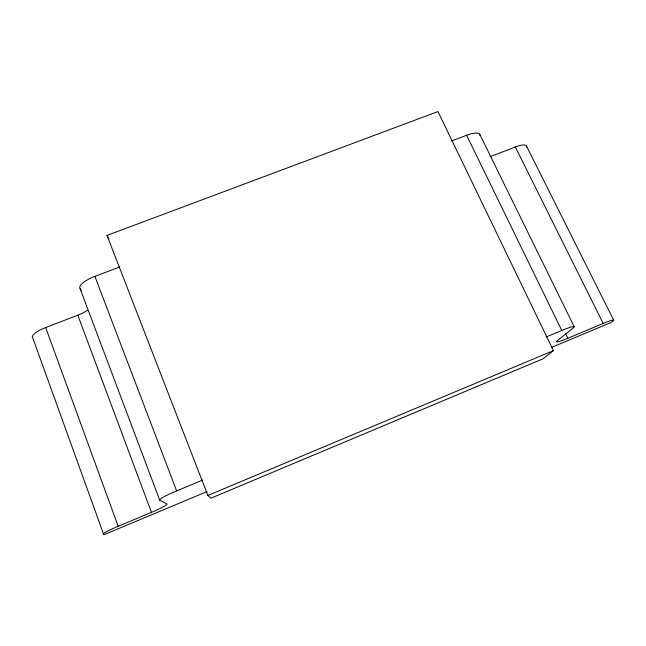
<?xml version="1.0" encoding="UTF-8"?>
<svg xmlns="http://www.w3.org/2000/svg" width="646" height="646" viewBox="0 0 646 646"><rect width="100%" height="100%" fill="white"/><g stroke="black" fill="none" stroke-linecap="round" stroke-linejoin="round"><path stroke-width="0.97" d="M553.428 350.625L542.955 358.821L210.895 498.203L207.875 495.466L106.994 235.419L437.94 111.556L553.428 350.625L207.875 495.466M207.035 491.59L104.644 534.444L103.61 534.274L32.849 338.165A18.274 5.152 -18.8 0 1 45.68 327.554L77.803 315.2A18.702 5.515 -19.1 0 0 87.46 310.306M551.644 347.362L610.874 322.572L612.723 321.224A17.361 1.478 -24.6 0 0 603.211 323.452L567.834 338.246A17.967 1.607 -24.6 0 1 557.183 340.87L573.357 327.829A19.372 1.849 -24.6 0 0 561.77 330.486L545.975 337.067M119.857 266.919L94.881 276.399A19.566 6.169 -19.4 0 0 80.136 288.762L159.756 500.238A20.551 2.075 -22.2 0 1 176.649 490.895L202.618 480.083M103.61 534.274A19.13 1.72 -22 0 1 118.178 526.272L151.455 512.359A19.598 1.841 -22.1 0 0 166.951 503.912L159.756 500.238M490.249 156.647L515.322 147.005A16.635 4.449 -27.3 0 1 526.425 147.256M451.699 140.933L466.622 135.264A18.484 5.548 -27 0 1 479.946 135.765M80.136 288.762L81.331 290.377M106.994 235.419L108.891 238.955M526.433 145.956L613.7 320.15M515.322 147.005L603.211 323.452M479.736 134.255L574.165 326.666M565.63 333.724L567.834 338.246M466.622 135.264L561.77 330.486M94.881 276.399L176.649 490.895M77.803 315.2L151.455 512.359M45.68 327.554L118.178 526.272"/></g></svg>
